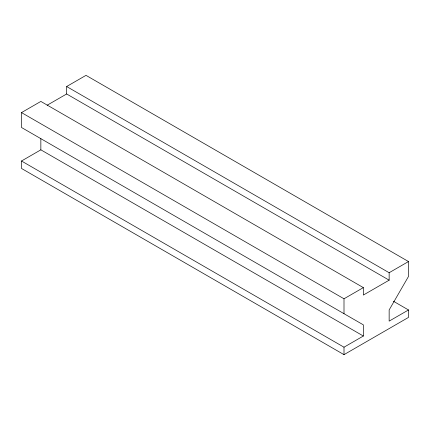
<?xml version="1.0" encoding="UTF-8"?>
<svg xmlns="http://www.w3.org/2000/svg" width="430" height="430" viewBox="0 0 430 430"><rect width="100%" height="100%" fill="white"/><g stroke="black" fill="none" stroke-linecap="round" stroke-linejoin="round"><path stroke-width="0.64" d="M393.391 301.237L408.5 309.96L408.5 317.404L344 354.648L21.5 168.452L21.5 161.003L344 347.198L363.35 336.023L363.35 324.854L21.5 127.49L21.5 112.595L40.85 101.421L363.35 287.616L363.35 295.061L389.15 280.166L389.15 272.722L66.65 86.527L66.65 93.977L389.15 280.166M66.65 86.527L86 75.352L408.5 261.548L408.5 276.442L389.15 309.96L389.15 321.129L408.5 309.96M47.155 105.226L66.65 93.977M21.5 161.003L40.85 149.833L363.35 336.023M21.5 112.595L344 298.786L363.35 287.616M389.15 272.722L408.5 261.548M344 298.786L344 313.685M344 347.198L344 354.648M40.85 138.659L40.85 149.833"/></g></svg>
